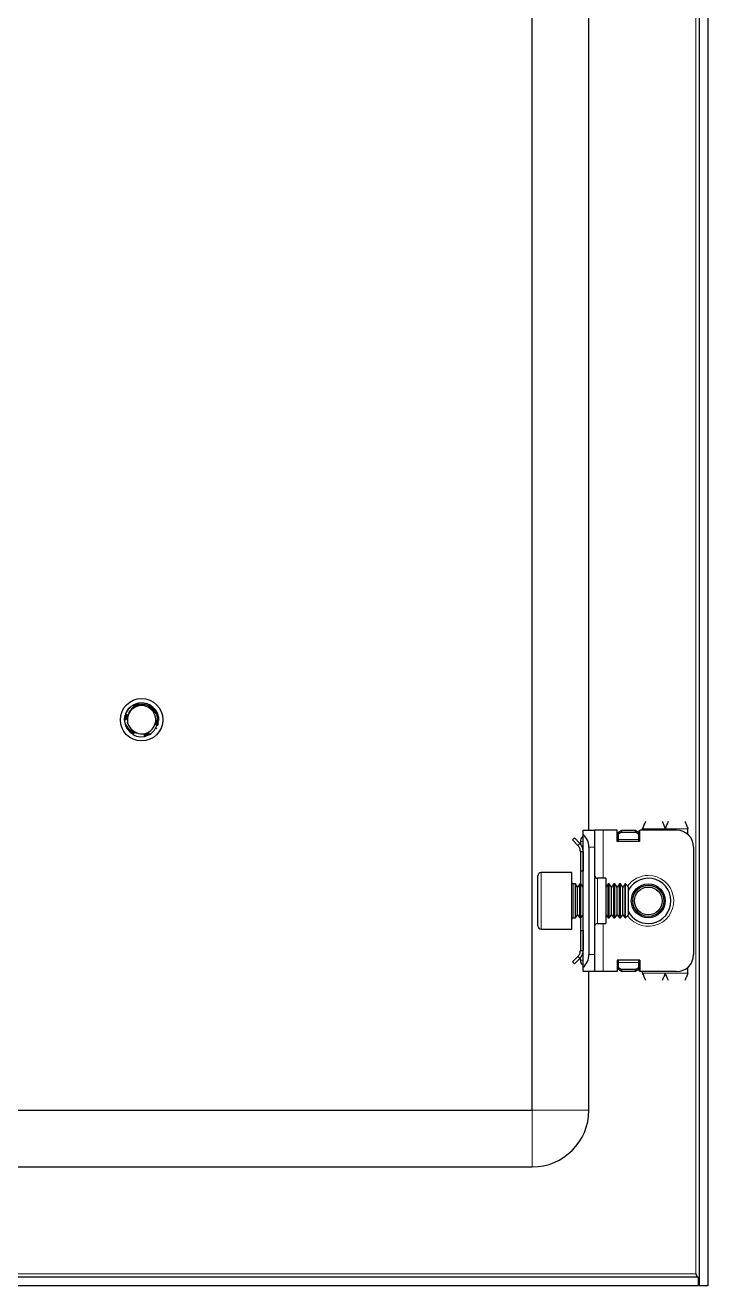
# Model space of a CAD drawing. Header units: millimetres. Extents: x -222 to 828, y -583 to 956.
# Drawn here: x 706.8 to 827.4, y -260.6 to -37.9 of the extents above; entities that cross this region are included whole.
import ezdxf

# ---------------------------------------------------------------- set-up
doc = ezdxf.new("R2010")
doc.units = ezdxf.units.MM

msp = doc.modelspace()

# ---------------------------------------------------------------- linework, layer by layer
at = {"color": 7, "linetype": 'Continuous', "lineweight": 25}
for p, q in [((825.86, 700.39), (825.86, -260.61)), ((827.36, 700.39), (827.36, -260.61)), ((796.36, -229.61), (796.36, 669.39)), ((806.36, -180.11), (806.36, 619.89)), ((725.83, -158.04), (726.09, -157.91)), ((726.39, -157.78), (726.67, -157.71)), ((726.76, -157.67), (726.72, -157.68)), ((727.9, -157.66), (727.86, -157.65)), ((728.08, -157.7), (728.04, -157.69)), ((728.26, -157.75), (728.22, -157.74)), ((728.44, -157.81), (728.4, -157.8)), ((728.8, -157.98), (728.75, -157.95)), ((728.8, -157.98), (728.79, -158.08)), ((728.8, -157.98), (728.93, -158.09)), ((728.97, -158.08), (728.93, -158.05)), ((724.37, -160.42), (724.43, -160.1)), ((724.39, -160.21), (724.38, -160.26)), ((724.42, -160.01), (724.42, -160.05)), ((724.47, -159.81), (724.46, -159.86)), ((724.53, -159.63), (724.51, -159.67)), ((724.58, -159.49), (724.68, -159.31)), ((724.59, -159.5), (724.7, -159.31)), ((725.1, -158.65), (725.26, -158.52)), ((729.14, -158.2), (729.1, -158.17)), ((729.3, -158.33), (729.27, -158.29)), ((729.45, -158.46), (729.42, -158.43)), ((729.59, -158.6), (729.56, -158.57)), ((730.18, -159.57), (730.17, -159.56)), ((730.24, -159.75), (730.22, -159.71)), ((730.28, -159.93), (730.27, -159.88)), ((730.32, -160.11), (730.31, -160.07)), ((730.35, -160.3), (730.34, -160.26)), ((724.36, -160.61), (724.36, -160.61)), ((724.37, -160.42), (724.37, -160.47)), ((725.07, -161.48), (724.9, -161.07)), ((725.2, -162.69), (725.08, -162.56)), ((725.09, -162.57), (725.1, -162.59)), ((730, -162.03), (729.86, -162.22)), ((730.28, -161.32), (730.2, -161.55)), ((730.23, -161.5), (730.24, -161.46)), ((730.28, -161.32), (730.29, -161.27)), ((730.32, -161.12), (730.33, -161.07)), ((730.36, -160.5), (730.34, -160.74)), ((730.35, -160.91), (730.35, -160.86)), ((730.36, -160.5), (730.36, -160.45)), ((730.36, -160.71), (730.36, -160.66)), ((725.2, -162.69), (725.23, -162.73)), ((725.34, -162.83), (725.38, -162.86)), ((725.5, -162.96), (725.54, -162.99)), ((725.67, -163.09), (725.71, -163.12)), ((727.16, -163.61), (727.91, -163.54)), ((728.05, -163.53), (728.1, -163.52)), ((728.24, -163.48), (728.29, -163.47)), ((728.44, -163.41), (728.48, -163.4)), ((728.81, -163.24), (728.59, -163.32)), ((728.63, -163.33), (728.67, -163.31)), ((728.99, -163.14), (728.78, -163.25)), ((728.81, -163.17), (728.85, -163.22)), ((728.81, -163.24), (728.85, -163.22)), ((805.36, -180.11), (807.36, -180.11)), ((805.36, -180.88), (805.36, -180.11)), ((807.36, -180.11), (807.36, -183.11)), ((808.86, -180.11), (807.36, -180.11)), ((811.36, -180.11), (808.86, -180.11)), ((811.36, -182.11), (811.36, -180.11)), ((811.61, -180.49), (812.11, -180.14)), ((812.11, -180.14), (812.11, -180.49)), ((812.11, -180.14), (814.61, -180.14)), ((814.61, -180.49), (814.61, -180.14)), ((814.61, -180.14), (815.11, -180.49)), ((815.16, -180.23), (815.16, -182.11)), ((815.36, -180.23), (815.16, -180.23)), ((815.36, -182.11), (815.36, -180.11)), ((821.86, -180.11), (815.36, -180.11)), ((815.86, -180.11), (815.86, -179.86)), ((823.86, -180.88), (823.86, -179.86)), ((803.8, -181.47), (803.45, -181.83)), ((804.42, -182.8), (803.45, -181.83)), ((804.78, -182.45), (803.8, -181.47)), ((804.42, -182.8), (804.78, -182.45)), ((804.86, -182.11), (804.86, -182.51)), ((805.16, -181.41), (805.36, -181.2)), ((805.36, -204.35), (805.36, -180.88)), ((815.36, -182.11), (811.36, -182.11)), ((812.11, -180.49), (811.61, -180.84)), ((811.61, -180.84), (811.61, -180.49)), ((811.61, -181.76), (811.61, -180.84)), ((811.61, -182.11), (811.61, -181.76)), ((812.11, -180.49), (814.61, -180.49)), ((815.11, -180.84), (814.61, -180.49)), ((815.11, -180.49), (815.11, -180.84)), ((815.11, -180.84), (815.11, -181.76)), ((815.11, -181.76), (815.11, -182.11)), ((804.86, -183.86), (805.36, -183.86)), ((804.86, -183.86), (804.86, -187.36)), ((805.36, -183.86), (805.36, -187.36)), ((806.36, -183.11), (806.36, -202.11)), ((807.36, -183.11), (807.36, -202.11)), ((824.86, -183.11), (824.86, -202.11)), ((797.36, -190.24), (797.36, -188.21)), ((803.36, -187.61), (797.96, -187.61)), ((803.36, -189.92), (803.36, -187.61)), ((805.36, -187.36), (804.86, -187.36)), ((804.86, -187.36), (804.86, -189.61)), ((809.36, -188.61), (807.86, -188.61)), ((809.36, -188.61), (809.36, -196.61)), ((797.36, -197.01), (797.36, -190.24)), ((803.36, -197.61), (803.36, -189.92)), ((803.97, -189.61), (803.61, -189.61)), ((804.36, -190.17), (803.97, -189.61)), ((803.97, -195.14), (803.97, -189.61)), ((804.75, -189.61), (804.36, -190.17)), ((804.36, -194.67), (804.36, -190.17)), ((804.97, -189.61), (804.75, -189.61)), ((804.75, -195.14), (804.75, -189.61)), ((805.36, -190.17), (804.97, -189.61)), ((804.97, -195.14), (804.97, -189.61)), ((809.75, -189.61), (809.36, -190.17)), ((809.97, -189.61), (809.75, -189.61)), ((809.75, -195.14), (809.75, -189.61)), ((810.36, -190.17), (809.97, -189.61)), ((809.97, -195.14), (809.97, -189.61)), ((810.75, -189.61), (810.36, -190.17)), ((810.36, -194.67), (810.36, -190.17)), ((810.97, -189.61), (810.75, -189.61)), ((810.75, -195.14), (810.75, -189.61)), ((811.36, -190.17), (810.97, -189.61)), ((810.97, -195.14), (810.97, -189.61)), ((811.75, -189.61), (811.36, -190.17)), ((811.36, -194.67), (811.36, -190.17)), ((811.97, -189.61), (811.75, -189.61)), ((811.75, -195.14), (811.75, -189.61)), ((812.36, -190.17), (811.97, -189.61)), ((811.97, -195.14), (811.97, -189.61)), ((812.75, -189.61), (812.36, -190.17)), ((812.36, -194.67), (812.36, -190.17)), ((812.81, -189.61), (812.75, -189.61)), ((812.75, -195.14), (812.75, -189.61)), ((813.36, -190.17), (812.81, -189.61)), ((812.81, -191), (812.81, -189.61)), ((812.81, -195.61), (812.81, -191)), ((813.36, -191.29), (813.36, -190.17)), ((813.36, -195.06), (813.36, -191.29)), ((803.61, -195.61), (803.97, -195.61)), ((803.97, -195.61), (804.36, -195.06)), ((803.97, -195.61), (803.97, -195.14)), ((804.36, -195.06), (804.36, -194.67)), ((804.36, -195.06), (804.75, -195.61)), ((804.75, -195.61), (804.75, -195.14)), ((804.75, -195.61), (804.97, -195.61)), ((804.86, -195.61), (804.86, -197.86)), ((804.97, -195.61), (805.36, -195.06)), ((804.97, -195.61), (804.97, -195.14)), ((809.36, -195.06), (809.75, -195.61)), ((809.75, -195.61), (809.75, -195.14)), ((809.75, -195.61), (809.97, -195.61)), ((809.97, -195.61), (810.36, -195.06)), ((809.97, -195.61), (809.97, -195.14)), ((810.36, -195.06), (810.36, -194.67)), ((810.36, -195.06), (810.75, -195.61)), ((810.75, -195.61), (810.75, -195.14)), ((810.75, -195.61), (810.97, -195.61)), ((810.97, -195.61), (811.36, -195.06)), ((810.97, -195.61), (810.97, -195.14)), ((811.36, -195.06), (811.36, -194.67)), ((811.36, -195.06), (811.75, -195.61)), ((811.75, -195.61), (811.75, -195.14)), ((811.75, -195.61), (811.97, -195.61)), ((811.97, -195.61), (812.36, -195.06)), ((811.97, -195.61), (811.97, -195.14)), ((812.36, -195.06), (812.36, -194.67)), ((812.36, -195.06), (812.75, -195.61)), ((812.75, -195.61), (812.75, -195.14)), ((812.75, -195.61), (812.81, -195.61)), ((812.81, -195.61), (813.36, -195.06)), ((797.96, -197.61), (803.36, -197.61)), ((804.86, -197.86), (804.86, -201.36)), ((804.86, -197.86), (805.36, -197.86)), ((805.36, -197.86), (805.36, -201.36)), ((807.86, -196.61), (809.36, -196.61)), ((804.42, -202.42), (803.45, -203.4)), ((804.42, -202.42), (804.78, -202.78)), ((804.86, -201.36), (805.36, -201.36)), ((804.86, -203.11), (804.86, -202.65)), ((807.36, -202.11), (807.36, -205.11)), ((803.8, -203.75), (803.45, -203.4)), ((804.78, -202.78), (803.8, -203.75)), ((805.36, -204.03), (805.16, -203.82)), ((805.36, -205.11), (805.36, -204.35)), ((815.36, -203.11), (811.36, -203.11)), ((811.36, -203.11), (811.36, -205.11)), ((811.61, -203.47), (811.61, -203.11)), ((811.61, -204.38), (811.61, -203.47)), ((811.61, -204.73), (811.61, -204.38)), ((811.61, -204.38), (812.11, -204.73)), ((812.11, -205.09), (811.61, -204.73)), ((812.11, -204.73), (812.11, -205.09)), ((814.61, -204.73), (812.11, -204.73)), ((814.61, -204.73), (815.11, -204.38)), ((814.61, -205.09), (814.61, -204.73)), ((815.11, -204.73), (814.61, -205.09)), ((815.11, -203.11), (815.11, -203.47)), ((815.11, -203.47), (815.11, -204.38)), ((815.11, -204.38), (815.11, -204.73)), ((815.16, -203.11), (815.16, -204.99)), ((815.36, -203.11), (815.36, -205.11)), ((823.86, -205.36), (823.86, -204.35)), ((807.36, -205.11), (805.36, -205.11)), ((806.36, -229.61), (806.36, -205.11)), ((808.86, -205.11), (807.36, -205.11)), ((811.36, -205.11), (808.86, -205.11)), ((814.61, -205.09), (812.11, -205.09)), ((815.16, -204.99), (815.36, -204.99)), ((821.86, -205.11), (815.36, -205.11)), ((815.86, -205.36), (815.86, -205.11)), ((612.36, -229.61), (796.36, -229.61)), ((612.36, -239.61), (796.36, -239.61)), ((825.66, -259.11), (583.06, -259.11)), ((825.26, -258.51), (825.51, -259.11)), ((825.66, -259.11), (825.66, -260.61)), ((825.66, -260.61), (583.06, -260.61)), ((827.36, -260.61), (825.86, -260.61))]:
    msp.add_line(p, q, dxfattribs=at)
at = {"color": 8, "linetype": 'Continuous', "lineweight": 18}
for p, q in [((825.26, 698.29), (825.26, -258.51)), ((808.86, -180.11), (808.86, -188.61)), ((815.86, -179.86), (819.86, -179.86)), ((823.86, -179.86), (819.86, -179.86)), ((805.36, -182.11), (804.86, -182.11)), ((805.36, -181.61), (805.16, -181.41)), ((815.11, -181.76), (811.61, -181.76)), ((807.36, -183.11), (806.36, -183.11)), ((797.96, -187.61), (797.96, -189.92)), ((807.86, -188.61), (807.86, -196.61)), ((797.96, -189.92), (797.96, -197.61)), ((803.61, -189.61), (803.61, -195.61)), ((808.86, -196.61), (808.86, -205.11)), ((806.36, -202.11), (807.36, -202.11)), ((805.36, -203.11), (804.86, -203.11)), ((805.36, -203.61), (805.16, -203.82)), ((811.61, -203.47), (815.11, -203.47)), ((819.86, -205.36), (815.86, -205.36)), ((823.86, -205.36), (819.86, -205.36)), ((796.36, -229.61), (796.36, -239.61)), ((796.36, -229.61), (806.36, -229.61)), ((825.26, -258.51), (583.46, -258.51))]:
    msp.add_line(p, q, dxfattribs=at)
at = {"color": 7, "linetype": 'Continuous', "lineweight": 25}
for centre, radius in [((727.36, -160.61), 3.75), ((816.86, -192.61), 3), ((816.86, -192.61), 2.76), ((816.86, -192.61), 2.45)]:
    msp.add_circle(centre, radius, dxfattribs=at)
for centre, radius, start, end in [((727.36, -160.61), 2.5, 48.5944, 108.5944), ((727.36, -160.61), 2.5, 168.5944, 190.5165), ((727.36, -160.61), 2.5, 108.5944, 168.5944), ((727.36, -160.61), 2.5, 348.5944, 48.5944), ((727.36, -160.61), 3, 180, 220.7437), ((727.36, -160.61), 2.5, 288.5944, 348.5944), ((727.36, -160.61), 3, 239.9286, 266.2193), ((727.36, -160.61), 2.5, 255.8881, 288.5944), ((821.86, -183.11), 3, 360, 90), ((805.86, -182.11), 1, 135, 180), ((803.36, -183.11), 3, 360, 48.1897), ((797.96, -188.21), 0.6, 90, 180), ((807.86, -188.11), 0.5, 180, 270), ((816.86, -192.61), 4, 270, 151.045), ((803.61, -189.36), 0.25, 180, 270), ((803.61, -195.86), 0.25, 90, 180), ((816.86, -192.61), 4, 208.955, 270), ((797.96, -197.01), 0.6, 180, 270), ((807.86, -197.11), 0.5, 90, 180), ((803.36, -202.11), 3, 311.8103, 360), ((821.86, -202.11), 3, 270, 360), ((805.86, -203.11), 1, 180, 225), ((796.36, -229.61), 10, 270, 0)]:
    msp.add_arc(centre, radius, start, end, dxfattribs=at)
at = {"color": 8, "linetype": 'Continuous', "lineweight": 18}
for start, end in [(215.4622, 90), (90, 144.5378)]:
    msp.add_arc((816.86, -192.61), 4.5, start, end, dxfattribs=at)
at = {"color": 7, "linetype": 'Continuous', "lineweight": 25}
for points, knots in [([(724.53, -159.63), (724.73, -159.21), (725.05, -158.56), (725.64, -158.16), (725.84, -158.03)], [0, 0, 0, 0, 0.657042, 1, 1, 1, 1]), ([(725.66, -158.14), (725.67, -158.14), (725.72, -158.1), (725.77, -158.08), (725.82, -158.06)], [0, 0, 0, 0, 0.230751, 1, 1, 1, 1]), ([(725.83, -158.04), (725.82, -158.04), (725.8, -158.05), (725.79, -158.06), (725.78, -158.06)], [0, 0, 0, 0, 0.480194, 1, 1, 1, 1]), ([(725.83, -158.04), (725.86, -158.05), (725.92, -158.09), (725.99, -158.16), (726.02, -158.21), (726.04, -158.23)], [0, 0, 0, 0, 0.362858, 0.693435, 1, 1, 1, 1]), ([(726.18, -158.3), (726.17, -158.29), (726.13, -158.28), (726.07, -158.25), (725.99, -158.21), (725.9, -158.13), (725.86, -158.07), (725.84, -158.03)], [0, 0, 0, 0, 0.084477, 0.253367, 0.470159, 0.686909, 1, 1, 1, 1]), ([(726, -157.94), (726, -157.94), (725.98, -157.95), (725.97, -157.96), (725.96, -157.96)], [0, 0, 0, 0, 0.4778665, 1, 1, 1, 1]), ([(726.12, -158.24), (726.12, -158.22), (726.11, -158.17), (726.07, -158.1), (726.02, -158.02), (725.98, -157.98), (725.96, -157.96)], [0, 0, 0, 0, 0.154183, 0.462567, 0.728091, 1, 1, 1, 1]), ([(726, -157.94), (726.03, -157.96), (726.09, -158), (726.16, -158.07), (726.2, -158.15), (726.23, -158.21), (726.24, -158.25), (726.24, -158.26)], [0, 0, 0, 0, 0.260762, 0.494805, 0.723794, 0.94279, 1, 1, 1, 1]), ([(726.19, -157.85), (726.19, -157.85), (726.17, -157.86), (726.16, -157.87), (726.15, -157.87)], [0, 0, 0, 0, 0.476486, 1, 1, 1, 1]), ([(726.28, -158.26), (726.28, -158.25), (726.29, -158.2), (726.27, -158.11), (726.25, -158.02), (726.2, -157.94), (726.17, -157.89), (726.15, -157.87)], [0, 0, 0, 0, 0.114393, 0.350182, 0.585971, 0.790611, 1, 1, 1, 1]), ([(726.19, -157.85), (726.21, -157.84), (726.27, -157.81), (726.34, -157.8), (726.39, -157.79)], [0, 0, 0, 0, 0.301025, 1, 1, 1, 1]), ([(726.19, -157.85), (726.22, -157.87), (726.27, -157.92), (726.33, -158), (726.37, -158.08), (726.39, -158.16), (726.4, -158.23), (726.39, -158.26), (726.39, -158.27)], [0, 0, 0, 0, 0.218347, 0.41099, 0.598711, 0.777744, 0.945667, 1, 1, 1, 1]), ([(726.39, -157.78), (726.38, -157.78), (726.36, -157.78), (726.35, -157.79), (726.34, -157.79)], [0, 0, 0, 0, 0.476579, 1, 1, 1, 1]), ([(726.41, -158.27), (726.42, -158.27), (726.43, -158.23), (726.44, -158.16), (726.44, -158.06), (726.42, -157.96), (726.39, -157.87), (726.36, -157.82), (726.34, -157.79)], [0, 0, 0, 0, 0.019058, 0.219488, 0.419831, 0.620151, 0.807785, 1, 1, 1, 1]), ([(726.39, -157.78), (726.41, -157.8), (726.46, -157.85), (726.5, -157.94), (726.53, -158.02), (726.54, -158.1), (726.53, -158.17), (726.52, -158.22), (726.51, -158.23)], [0, 0, 0, 0, 0.213002, 0.396975, 0.575181, 0.744364, 0.902779, 1, 1, 1, 1]), ([(726.58, -157.72), (726.57, -157.72), (726.56, -157.72), (726.54, -157.73), (726.53, -157.73)], [0, 0, 0, 0, 0.478977, 1, 1, 1, 1]), ([(726.54, -158.23), (726.55, -158.2), (726.57, -158.15), (726.59, -158.06), (726.59, -157.98), (726.59, -157.86), (726.55, -157.78), (726.53, -157.73)], [0, 0, 0, 0, 0.147065, 0.321231, 0.495346, 0.669443, 1, 1, 1, 1]), ([(726.83, -158.01), (726.82, -158.02), (726.8, -158.07), (726.74, -158.15), (726.65, -158.21), (726.59, -158.23), (726.57, -158.24)], [0, 0, 0, 0, 0.153621, 0.528305, 0.811762, 1, 1, 1, 1]), ([(726.58, -157.72), (726.6, -157.75), (726.63, -157.8), (726.66, -157.89), (726.68, -157.97), (726.67, -158.05), (726.66, -158.13), (726.63, -158.19), (726.61, -158.22), (726.6, -158.23)], [0, 0, 0, 0, 0.195461, 0.359649, 0.517607, 0.666788, 0.806268, 0.936243, 1, 1, 1, 1]), ([(726.65, -158.18), (726.65, -158.18), (726.69, -158.13), (726.72, -158.05), (726.74, -157.93), (726.75, -157.84), (726.74, -157.76), (726.73, -157.71), (726.72, -157.68)], [0, 0, 0, 0, 0.001313, 0.309582, 0.493731, 0.677835, 0.837663, 1, 1, 1, 1]), ([(726.76, -157.67), (726.78, -157.7), (726.8, -157.75), (726.82, -157.84), (726.82, -157.92), (726.8, -158), (726.77, -158.09), (726.72, -158.14), (726.69, -158.18)], [0, 0, 0, 0, 0.162579, 0.32416, 0.478216, 0.623372, 0.759205, 1, 1, 1, 1]), ([(726.69, -158.18), (726.71, -158.16), (726.76, -158.12), (726.8, -158.06), (726.83, -158.02), (726.83, -158.01)], [0, 0, 0, 0, 0.41332, 0.833507, 1, 1, 1, 1]), ([(726.72, -157.69), (726.74, -157.68), (726.86, -157.64), (726.99, -157.63), (727.1, -157.62)], [0, 0, 0, 0, 0.1698709, 1, 1, 1, 1]), ([(726.76, -157.67), (726.79, -157.67), (727.12, -157.6), (727.75, -157.59), (728.41, -157.78), (728.75, -157.95), (728.81, -157.99)], [0, 0, 0, 0, 0.044285, 0.46488, 0.894202, 1, 1, 1, 1]), ([(728.81, -158.29), (728.75, -158.26), (728.42, -158.08), (727.75, -157.9), (727.13, -157.94), (726.83, -158.01), (726.83, -158.01)], [0, 0, 0, 0, 0.102158, 0.551599, 0.99962, 1, 1, 1, 1]), ([(727.2, -157.64), (727.26, -157.63), (727.43, -157.6), (727.6, -157.62), (727.7, -157.63)], [0, 0, 0, 0, 0.399625, 1, 1, 1, 1]), ([(727.86, -157.67), (727.91, -157.67), (728.06, -157.68), (728.2, -157.73), (728.3, -157.76)], [0, 0, 0, 0, 0.353316, 1, 1, 1, 1]), ([(728.73, -158.27), (728.73, -158.26), (728.73, -158.23), (728.74, -158.17), (728.76, -158.07), (728.8, -158.02), (728.81, -157.99)], [0, 0, 0, 0, 0.0582551, 0.3055086, 0.6471604, 1, 1, 1, 1]), ([(728.81, -158.29), (728.83, -158.27), (728.87, -158.22), (728.91, -158.14), (728.92, -158.08), (728.93, -158.05)], [0, 0, 0, 0, 0.351509, 0.671861, 1, 1, 1, 1]), ([(728.97, -158.08), (728.97, -158.12), (728.96, -158.19), (728.93, -158.28), (728.89, -158.36), (728.85, -158.41), (728.83, -158.43), (728.83, -158.43)], [0, 0, 0, 0, 0.275174, 0.522846, 0.765225, 0.99702, 1, 1, 1, 1]), ([(724.85, -160.33), (724.85, -160.34), (724.83, -160.37), (724.79, -160.42), (724.74, -160.47), (724.67, -160.52), (724.59, -160.57), (724.51, -160.59), (724.43, -160.61), (724.39, -160.61), (724.36, -160.61)], [0, 0, 0, 0, 0.060221, 0.18113, 0.301988, 0.42281, 0.589437, 0.75603, 0.87711, 1, 1, 1, 1]), ([(724.37, -160.42), (724.4, -160.4), (724.47, -160.37), (724.56, -160.35), (724.65, -160.35), (724.74, -160.37), (724.78, -160.39), (724.8, -160.4)], [0, 0, 0, 0, 0.235039, 0.445532, 0.651268, 0.847853, 1, 1, 1, 1]), ([(724.83, -160.37), (724.8, -160.35), (724.75, -160.31), (724.66, -160.27), (724.56, -160.25), (724.47, -160.25), (724.41, -160.25), (724.38, -160.26)], [0, 0, 0, 0, 0.189173, 0.404697, 0.62022, 0.807935, 1, 1, 1, 1]), ([(724.39, -160.21), (724.42, -160.2), (724.49, -160.18), (724.59, -160.17), (724.68, -160.18), (724.76, -160.2), (724.82, -160.23), (724.85, -160.26), (724.86, -160.27)], [0, 0, 0, 0, 0.214065, 0.402363, 0.585629, 0.760234, 0.923894, 1, 1, 1, 1]), ([(724.42, -160.01), (724.43, -159.95), (724.45, -159.87), (724.48, -159.8), (724.49, -159.78)], [0, 0, 0, 0, 0.657988, 1, 1, 1, 1]), ([(724.42, -160.01), (724.46, -160), (724.53, -159.99), (724.62, -159.99), (724.71, -160.01), (724.78, -160.05), (724.84, -160.09), (724.87, -160.13), (724.89, -160.14)], [0, 0, 0, 0, 0.208898, 0.388587, 0.562428, 0.727295, 0.881578, 1, 1, 1, 1]), ([(724.88, -160.26), (724.88, -160.25), (724.85, -160.21), (724.78, -160.16), (724.7, -160.11), (724.61, -160.07), (724.51, -160.05), (724.45, -160.05), (724.42, -160.05)], [0, 0, 0, 0, 0.069872, 0.258455, 0.446951, 0.635422, 0.81547, 1, 1, 1, 1]), ([(724.89, -160.12), (724.88, -160.1), (724.84, -160.05), (724.78, -159.99), (724.71, -159.94), (724.63, -159.9), (724.55, -159.87), (724.49, -159.86), (724.46, -159.86)], [0, 0, 0, 0, 0.137266, 0.30795, 0.478578, 0.649185, 0.822833, 1, 1, 1, 1]), ([(724.47, -159.81), (724.5, -159.81), (724.56, -159.81), (724.65, -159.83), (724.73, -159.86), (724.8, -159.9), (724.85, -159.95), (724.89, -160), (724.91, -160.04), (724.92, -160.06)], [0, 0, 0, 0, 0.165667, 0.330522, 0.488809, 0.638525, 0.778629, 0.909213, 1, 1, 1, 1]), ([(724.89, -159.97), (724.88, -159.96), (724.86, -159.92), (724.81, -159.85), (724.74, -159.78), (724.66, -159.73), (724.59, -159.7), (724.54, -159.68), (724.51, -159.67)], [0, 0, 0, 0, 0.076151, 0.276704, 0.47712, 0.677473, 0.837574, 1, 1, 1, 1]), ([(724.53, -159.63), (724.56, -159.64), (724.61, -159.64), (724.69, -159.67), (724.76, -159.72), (724.82, -159.77), (724.87, -159.83), (724.9, -159.89), (724.92, -159.94), (724.92, -159.98), (724.92, -159.99)], [0, 0, 0, 0, 0.154027, 0.307095, 0.452862, 0.590123, 0.718565, 0.838856, 0.95247, 1, 1, 1, 1]), ([(724.6, -159.5), (724.62, -159.44), (724.65, -159.32), (724.71, -159.2), (724.75, -159.14)], [0, 0, 0, 0, 0.462482, 1, 1, 1, 1]), ([(724.73, -159.23), (724.76, -159.16), (724.9, -158.81), (725.21, -158.49), (725.49, -158.27), (725.53, -158.24)], [0, 0, 0, 0, 0.17549, 0.867074, 1, 1, 1, 1]), ([(724.81, -159.09), (724.83, -159.04), (724.93, -158.74), (725.18, -158.53), (725.38, -158.36)], [0, 0, 0, 0, 0.171865, 1, 1, 1, 1]), ([(724.85, -160.28), (724.85, -160.39), (724.83, -160.65), (724.88, -160.91), (724.9, -161.07)], [0, 0, 0, 0, 0.4085207, 1, 1, 1, 1]), ([(724.91, -160.12), (724.91, -160.13), (724.9, -160.17), (724.88, -160.23), (724.86, -160.27), (724.85, -160.28)], [0, 0, 0, 0, 0.157682, 0.8030401, 1, 1, 1, 1]), ([(726.2, -158.25), (726.14, -158.29), (725.82, -158.47), (725.32, -158.94), (725.02, -159.53), (724.93, -159.87), (724.91, -159.92)], [0, 0, 0, 0, 0.104785, 0.513079, 0.918136, 1, 1, 1, 1]), ([(724.91, -159.92), (724.92, -159.96), (724.93, -160.02), (724.92, -160.09), (724.91, -160.12)], [0, 0, 0, 0, 0.544473, 1, 1, 1, 1]), ([(725.1, -158.65), (725.09, -158.65), (725.08, -158.67), (725.06, -158.69), (725.05, -158.7)], [0, 0, 0, 0, 0.296796, 1, 1, 1, 1]), ([(725.22, -158.51), (725.22, -158.52), (725.21, -158.53), (725.2, -158.54), (725.19, -158.54)], [0, 0, 0, 0, 0.484232, 1, 1, 1, 1]), ([(725.36, -158.38), (725.35, -158.39), (725.34, -158.4), (725.33, -158.41), (725.32, -158.41)], [0, 0, 0, 0, 0.485158, 1, 1, 1, 1]), ([(725.5, -158.26), (725.49, -158.27), (725.48, -158.27), (725.47, -158.28), (725.46, -158.29)], [0, 0, 0, 0, 0.484546, 1, 1, 1, 1]), ([(725.66, -158.14), (725.65, -158.15), (725.64, -158.16), (725.62, -158.17), (725.62, -158.17)], [0, 0, 0, 0, 0.4826873, 1, 1, 1, 1]), ([(726.57, -158.24), (726.55, -158.25), (726.5, -158.26), (726.43, -158.27), (726.33, -158.27), (726.26, -158.26), (726.22, -158.25), (726.2, -158.25)], [0, 0, 0, 0, 0.099011, 0.388276, 0.61301, 0.895384, 1, 1, 1, 1]), ([(729.02, -158.74), (729.01, -158.73), (728.97, -158.69), (728.92, -158.63), (728.87, -158.55), (728.84, -158.46), (728.81, -158.38), (728.81, -158.32), (728.81, -158.29)], [0, 0, 0, 0, 0.066273, 0.267344, 0.423096, 0.618734, 0.814089, 1, 1, 1, 1]), ([(728.85, -158.48), (728.86, -158.47), (728.9, -158.45), (728.96, -158.4), (729.02, -158.33), (729.07, -158.25), (729.09, -158.2), (729.1, -158.17)], [0, 0, 0, 0, 0.084965, 0.329338, 0.573716, 0.784411, 1, 1, 1, 1]), ([(729.14, -158.2), (729.14, -158.23), (729.13, -158.3), (729.09, -158.39), (729.04, -158.47), (728.97, -158.53), (728.93, -158.56), (728.9, -158.58), (728.89, -158.58)], [0, 0, 0, 0, 0.222831, 0.420099, 0.612409, 0.79585, 0.967895, 1, 1, 1, 1]), ([(728.91, -158.6), (728.91, -158.6), (728.94, -158.6), (729.01, -158.57), (729.09, -158.52), (729.17, -158.45), (729.23, -158.38), (729.25, -158.32), (729.27, -158.29)], [0, 0, 0, 0, 0.002693, 0.20821, 0.413641, 0.619057, 0.807274, 1, 1, 1, 1]), ([(729.3, -158.33), (729.29, -158.36), (729.28, -158.42), (729.23, -158.51), (729.17, -158.57), (729.1, -158.62), (729.05, -158.66), (729.01, -158.66), (729, -158.67)], [0, 0, 0, 0, 0.219212, 0.409339, 0.593597, 0.768568, 0.932394, 1, 1, 1, 1]), ([(729.01, -158.69), (729.04, -158.69), (729.11, -158.67), (729.2, -158.64), (729.28, -158.58), (729.36, -158.52), (729.4, -158.46), (729.42, -158.43)], [0, 0, 0, 0, 0.190996, 0.383798, 0.576553, 0.78528, 1, 1, 1, 1]), ([(729.46, -158.82), (729.46, -158.82), (729.43, -158.83), (729.38, -158.85), (729.29, -158.86), (729.19, -158.84), (729.09, -158.79), (729.04, -158.75), (729.02, -158.74)], [0, 0, 0, 0, 0.045866, 0.230744, 0.387461, 0.658246, 0.861978, 1, 1, 1, 1]), ([(729.45, -158.46), (729.44, -158.49), (729.41, -158.55), (729.35, -158.63), (729.29, -158.68), (729.22, -158.72), (729.15, -158.75), (729.1, -158.75), (729.08, -158.75)], [0, 0, 0, 0, 0.211659, 0.390361, 0.562352, 0.724819, 0.876696, 1, 1, 1, 1]), ([(729.1, -158.77), (729.11, -158.77), (729.17, -158.77), (729.27, -158.75), (729.38, -158.71), (729.47, -158.65), (729.53, -158.6), (729.56, -158.57)], [0, 0, 0, 0, 0.046579, 0.362688, 0.551736, 0.740753, 1, 1, 1, 1]), ([(729.1, -158.8), (729.13, -158.81), (729.19, -158.83), (729.29, -158.84), (729.38, -158.84), (729.43, -158.82), (729.46, -158.82)], [0, 0, 0, 0, 0.251795, 0.502165, 0.752314, 1, 1, 1, 1]), ([(729.59, -158.6), (729.57, -158.63), (729.54, -158.67), (729.48, -158.73), (729.41, -158.78), (729.33, -158.81), (729.26, -158.82), (729.2, -158.82), (729.16, -158.81), (729.14, -158.81)], [0, 0, 0, 0, 0.169226, 0.337427, 0.497935, 0.649179, 0.790582, 0.922688, 1, 1, 1, 1]), ([(730.2, -160.65), (730.2, -160.58), (730.18, -160.19), (730, -159.52), (729.63, -159.04), (729.46, -158.82)], [0, 0, 0, 0, 0.108003, 0.585763, 1, 1, 1, 1]), ([(729.59, -158.6), (729.71, -158.75), (729.99, -159.1), (730.28, -159.76), (730.33, -160.27), (730.36, -160.52)], [0, 0, 0, 0, 0.274163, 0.639603, 1, 1, 1, 1]), ([(729.67, -158.73), (729.71, -158.77), (729.85, -158.9), (729.94, -159.08), (730.01, -159.2)], [0, 0, 0, 0, 0.288707, 1, 1, 1, 1]), ([(730.05, -159.31), (730.07, -159.34), (730.16, -159.48), (730.21, -159.64), (730.24, -159.77)], [0, 0, 0, 0, 0.192577, 1, 1, 1, 1]), ([(730.25, -159.87), (730.27, -159.91), (730.33, -160.06), (730.34, -160.22), (730.35, -160.34)], [0, 0, 0, 0, 0.28291, 1, 1, 1, 1]), ([(724.36, -160.62), (724.36, -160.57), (724.36, -160.49), (724.38, -160.42), (724.38, -160.39)], [0, 0, 0, 0, 0.659859, 1, 1, 1, 1]), ([(724.36, -160.62), (724.39, -160.6), (724.46, -160.57), (724.55, -160.54), (724.61, -160.54), (724.64, -160.54)], [0, 0, 0, 0, 0.371226, 0.708872, 1, 1, 1, 1]), ([(725.29, -162.39), (725.27, -162.37), (725.02, -162.15), (724.68, -161.69), (724.44, -161.08), (724.38, -160.73), (724.36, -160.61)], [0, 0, 0, 0, 0.050685, 0.485619, 0.826643, 1, 1, 1, 1]), ([(724.72, -160.48), (724.69, -160.47), (724.63, -160.45), (724.54, -160.44), (724.45, -160.44), (724.39, -160.46), (724.37, -160.47)], [0, 0, 0, 0, 0.237597, 0.516729, 0.755527, 1, 1, 1, 1]), ([(726.36, -162.85), (726.28, -162.81), (725.96, -162.65), (725.45, -162.23), (725.2, -161.73), (725.07, -161.48)], [0, 0, 0, 0, 0.1306517, 0.5600073, 1, 1, 1, 1]), ([(725.09, -162.57), (725.11, -162.55), (725.14, -162.5), (725.2, -162.44), (725.26, -162.41), (725.29, -162.4), (725.29, -162.39)], [0, 0, 0, 0, 0.315056, 0.630194, 0.945514, 1, 1, 1, 1]), ([(725.65, -162.44), (725.62, -162.43), (725.56, -162.42), (725.48, -162.42), (725.4, -162.43), (725.32, -162.45), (725.21, -162.5), (725.14, -162.55), (725.1, -162.59)], [0, 0, 0, 0, 0.149407, 0.278563, 0.407661, 0.536722, 0.727045, 1, 1, 1, 1]), ([(725.2, -162.69), (725.22, -162.67), (725.25, -162.61), (725.3, -162.55), (725.37, -162.5), (725.44, -162.46), (725.52, -162.44), (725.59, -162.43), (725.64, -162.45), (725.67, -162.45)], [0, 0, 0, 0, 0.159446, 0.318034, 0.469983, 0.61348, 0.747649, 0.872856, 1, 1, 1, 1]), ([(725.72, -162.49), (725.71, -162.49), (725.68, -162.49), (725.61, -162.5), (725.53, -162.52), (725.44, -162.55), (725.37, -162.59), (725.29, -162.65), (725.25, -162.7), (725.23, -162.73)], [0, 0, 0, 0, 0.018281, 0.175639, 0.332896, 0.490097, 0.647274, 0.821632, 1, 1, 1, 1]), ([(725.29, -162.39), (725.31, -162.39), (725.35, -162.38), (725.44, -162.37), (725.54, -162.39), (725.63, -162.42), (725.71, -162.47), (725.79, -162.56), (725.86, -162.68), (725.89, -162.76), (725.9, -162.8)], [0, 0, 0, 0, 0.073646, 0.169563, 0.351373, 0.438893, 0.519676, 0.682906, 0.8512, 1, 1, 1, 1]), ([(725.34, -162.83), (725.36, -162.8), (725.38, -162.74), (725.43, -162.66), (725.5, -162.6), (725.56, -162.55), (725.64, -162.52), (725.69, -162.5), (725.73, -162.51), (725.73, -162.51)], [0, 0, 0, 0, 0.198035, 0.367663, 0.531495, 0.686664, 0.831818, 0.981917, 1, 1, 1, 1]), ([(725.79, -162.57), (725.78, -162.57), (725.74, -162.58), (725.67, -162.6), (725.58, -162.65), (725.5, -162.71), (725.43, -162.78), (725.4, -162.84), (725.38, -162.86)], [0, 0, 0, 0, 0.0505, 0.241124, 0.431653, 0.622154, 0.808692, 1, 1, 1, 1]), ([(728.82, -163.16), (728.9, -163.12), (729.25, -162.88), (729.74, -162.38), (729.96, -161.83), (730.06, -161.58)], [0, 0, 0, 0, 0.128781, 0.613629, 1, 1, 1, 1]), ([(730.06, -161.58), (730.06, -161.58), (730.03, -161.57), (729.98, -161.54), (729.92, -161.49), (729.87, -161.44), (729.83, -161.36), (729.8, -161.26), (729.8, -161.16), (729.81, -161.11), (729.81, -161.11)], [0, 0, 0, 0, 0.022761, 0.192243, 0.346896, 0.477535, 0.588677, 0.783334, 0.968624, 1, 1, 1, 1]), ([(729.8, -161.18), (729.8, -161.21), (729.81, -161.27), (729.85, -161.36), (729.9, -161.43), (729.96, -161.5), (730.02, -161.55), (730.05, -161.57), (730.06, -161.58)], [0, 0, 0, 0, 0.182737, 0.363423, 0.543947, 0.724373, 0.904747, 1, 1, 1, 1]), ([(730.23, -161.5), (730.2, -161.5), (730.14, -161.5), (730.05, -161.48), (729.98, -161.44), (729.92, -161.39), (729.87, -161.34), (729.83, -161.28), (729.81, -161.23), (729.8, -161.21), (729.8, -161.2)], [0, 0, 0, 0, 0.159812, 0.318711, 0.470648, 0.614013, 0.748131, 0.873387, 0.991083, 1, 1, 1, 1]), ([(729.81, -161.11), (729.82, -161.08), (729.84, -161), (729.9, -160.9), (729.96, -160.81), (730.03, -160.75), (730.1, -160.7), (730.16, -160.67), (730.19, -160.65), (730.2, -160.65)], [0, 0, 0, 0, 0.125166, 0.336769, 0.488675, 0.640371, 0.791962, 0.943503, 1, 1, 1, 1]), ([(729.82, -161.15), (729.83, -161.17), (729.85, -161.21), (729.91, -161.28), (729.98, -161.35), (730.07, -161.4), (730.15, -161.44), (730.21, -161.45), (730.24, -161.46)], [0, 0, 0, 0, 0.112687, 0.266978, 0.464332, 0.661607, 0.829157, 1, 1, 1, 1]), ([(730.28, -161.32), (730.24, -161.32), (730.18, -161.33), (730.08, -161.31), (730, -161.29), (729.93, -161.25), (729.87, -161.2), (729.84, -161.16), (729.83, -161.14)], [0, 0, 0, 0, 0.207037, 0.38272, 0.55212, 0.712365, 0.86221, 1, 1, 1, 1]), ([(730.32, -161.12), (730.28, -161.13), (730.22, -161.14), (730.12, -161.14), (730.04, -161.13), (729.96, -161.1), (729.89, -161.06), (729.86, -161.03), (729.84, -161.01)], [0, 0, 0, 0, 0.2058107, 0.3849601, 0.558827, 0.7241205, 0.8789337, 1, 1, 1, 1]), ([(729.86, -161.06), (729.88, -161.08), (729.92, -161.13), (730, -161.19), (730.09, -161.23), (730.19, -161.26), (730.26, -161.27), (730.29, -161.27)], [0, 0, 0, 0, 0.183111, 0.381533, 0.579913, 0.787111, 1, 1, 1, 1]), ([(729.89, -160.93), (729.91, -160.95), (729.96, -160.99), (730.05, -161.03), (730.14, -161.06), (730.24, -161.08), (730.3, -161.07), (730.33, -161.07)], [0, 0, 0, 0, 0.19243, 0.403622, 0.614801, 0.805152, 1, 1, 1, 1]), ([(730.35, -160.91), (730.31, -160.93), (730.25, -160.95), (730.15, -160.96), (730.06, -160.96), (729.98, -160.94), (729.92, -160.92), (729.9, -160.9), (729.9, -160.9)], [0, 0, 0, 0, 0.227908, 0.430276, 0.627707, 0.816134, 0.99284, 1, 1, 1, 1]), ([(729.97, -160.81), (729.97, -160.82), (730.01, -160.84), (730.08, -160.86), (730.17, -160.88), (730.27, -160.88), (730.32, -160.87), (730.35, -160.86)], [0, 0, 0, 0, 0.050156, 0.304513, 0.55888, 0.776903, 1, 1, 1, 1]), ([(730.36, -160.71), (730.33, -160.72), (730.27, -160.75), (730.17, -160.78), (730.09, -160.78), (730.03, -160.77), (730.01, -160.77)], [0, 0, 0, 0, 0.293779, 0.558982, 0.818494, 1, 1, 1, 1]), ([(730.24, -161.44), (730.23, -161.47), (730.22, -161.58), (730.16, -161.68), (730.12, -161.76)], [0, 0, 0, 0, 0.218168, 1, 1, 1, 1]), ([(730.14, -160.68), (730.15, -160.68), (730.2, -160.69), (730.28, -160.68), (730.33, -160.66), (730.36, -160.66)], [0, 0, 0, 0, 0.236131, 0.613435, 1, 1, 1, 1]), ([(725.5, -162.96), (725.51, -162.93), (725.52, -162.86), (725.57, -162.78), (725.62, -162.7), (725.69, -162.65), (725.75, -162.61), (725.79, -162.6), (725.81, -162.59)], [0, 0, 0, 0, 0.209239, 0.392702, 0.571062, 0.740844, 0.899958, 1, 1, 1, 1]), ([(725.86, -162.68), (725.83, -162.69), (725.77, -162.71), (725.7, -162.77), (725.63, -162.84), (725.57, -162.91), (725.55, -162.97), (725.54, -162.99)], [0, 0, 0, 0, 0.172104, 0.391099, 0.610089, 0.802801, 1, 1, 1, 1]), ([(725.67, -163.09), (725.67, -163.05), (725.68, -162.98), (725.71, -162.89), (725.76, -162.81), (725.81, -162.75), (725.85, -162.72), (725.87, -162.71)], [0, 0, 0, 0, 0.240212, 0.454711, 0.664287, 0.864517, 1, 1, 1, 1]), ([(725.9, -162.82), (725.88, -162.84), (725.83, -162.88), (725.78, -162.95), (725.73, -163.03), (725.72, -163.09), (725.71, -163.12)], [0, 0, 0, 0, 0.228254, 0.510351, 0.752319, 1, 1, 1, 1]), ([(725.84, -163.2), (725.84, -163.16), (725.84, -163.09), (725.87, -163), (725.9, -162.94), (725.92, -162.91), (725.92, -162.91)], [0, 0, 0, 0, 0.357139, 0.680979, 0.998183, 1, 1, 1, 1]), ([(725.9, -162.8), (725.9, -162.82), (725.91, -162.86), (725.92, -162.94), (725.92, -163.03), (725.9, -163.12), (725.87, -163.18), (725.86, -163.21)], [0, 0, 0, 0, 0.113604, 0.31095, 0.508229, 0.75166, 1, 1, 1, 1]), ([(726.75, -163.04), (726.47, -162.98), (726.17, -162.93), (725.91, -162.8), (725.9, -162.8)], [0, 0, 0, 0, 0.965671, 1, 1, 1, 1]), ([(726.75, -163.04), (726.66, -163), (726.52, -162.94), (726.4, -162.87), (726.36, -162.85)], [0, 0, 0, 0, 0.6817331, 1, 1, 1, 1]), ([(727.91, -163.54), (727.9, -163.52), (727.88, -163.47), (727.87, -163.4), (727.87, -163.31), (727.88, -163.24), (727.92, -163.16), (727.98, -163.08), (728.08, -163.01), (728.14, -162.99), (728.16, -162.98)], [0, 0, 0, 0, 0.098631, 0.238541, 0.378532, 0.49895, 0.601027, 0.777401, 0.9101, 1, 1, 1, 1]), ([(728.06, -163.03), (728.06, -163.04), (728.03, -163.06), (727.99, -163.12), (727.95, -163.2), (727.92, -163.29), (727.9, -163.38), (727.9, -163.47), (727.91, -163.52), (727.91, -163.54)], [0, 0, 0, 0, 0.036757, 0.196192, 0.355485, 0.51469, 0.719746, 0.882005, 1, 1, 1, 1]), ([(728.05, -163.53), (728.04, -163.51), (728.01, -163.45), (727.99, -163.37), (727.98, -163.29), (727.99, -163.21), (728.01, -163.11), (728.05, -163.05), (728.08, -163.02)], [0, 0, 0, 0, 0.16279, 0.324686, 0.479688, 0.626058, 0.76302, 1, 1, 1, 1]), ([(728.14, -163), (728.13, -163.02), (728.1, -163.07), (728.07, -163.16), (728.06, -163.26), (728.05, -163.38), (728.08, -163.47), (728.1, -163.52)], [0, 0, 0, 0, 0.13286, 0.29106, 0.491007, 0.69089, 1, 1, 1, 1]), ([(728.24, -163.48), (728.22, -163.45), (728.18, -163.4), (728.14, -163.31), (728.12, -163.23), (728.12, -163.15), (728.13, -163.07), (728.15, -163.01), (728.16, -162.99), (728.17, -162.98)], [0, 0, 0, 0, 0.198483, 0.367712, 0.531083, 0.685778, 0.830503, 0.965152, 1, 1, 1, 1]), ([(728.16, -162.98), (728.17, -162.98), (728.22, -162.96), (728.3, -162.95), (728.4, -162.95), (728.49, -162.96), (728.57, -162.99), (728.65, -163.02), (728.73, -163.07), (728.79, -163.12), (728.82, -163.15), (728.82, -163.16)], [0, 0, 0, 0, 0.04296, 0.1733, 0.274263, 0.401081, 0.527716, 0.654259, 0.780759, 0.936852, 1, 1, 1, 1]), ([(728.25, -162.96), (728.25, -162.97), (728.23, -163.01), (728.22, -163.08), (728.21, -163.18), (728.22, -163.28), (728.24, -163.38), (728.27, -163.44), (728.29, -163.47)], [0, 0, 0, 0, 0.043388, 0.23288, 0.422274, 0.611632, 0.803279, 1, 1, 1, 1]), ([(728.44, -163.41), (728.41, -163.39), (728.36, -163.34), (728.31, -163.26), (728.28, -163.18), (728.26, -163.09), (728.26, -163.02), (728.27, -162.98), (728.28, -162.96)], [0, 0, 0, 0, 0.208724, 0.39105, 0.568219, 0.73683, 0.894853, 1, 1, 1, 1]), ([(728.37, -162.95), (728.37, -162.98), (728.36, -163.05), (728.37, -163.14), (728.39, -163.24), (728.43, -163.32), (728.46, -163.37), (728.48, -163.4)], [0, 0, 0, 0, 0.181695, 0.396783, 0.61186, 0.803681, 1, 1, 1, 1]), ([(728.63, -163.33), (728.6, -163.31), (728.54, -163.27), (728.48, -163.19), (728.44, -163.11), (728.41, -163.03), (728.41, -162.98), (728.41, -162.96)], [0, 0, 0, 0, 0.234253, 0.442787, 0.646465, 0.841043, 1, 1, 1, 1]), ([(728.52, -162.97), (728.52, -162.98), (728.52, -163.01), (728.53, -163.08), (728.57, -163.17), (728.61, -163.25), (728.65, -163.29), (728.67, -163.31)], [0, 0, 0, 0, 0.00279, 0.269575, 0.536371, 0.765499, 1, 1, 1, 1]), ([(728.81, -163.24), (728.78, -163.22), (728.72, -163.18), (728.65, -163.11), (728.61, -163.05), (728.59, -163.01), (728.59, -163)], [0, 0, 0, 0, 0.319514, 0.608493, 0.891527, 1, 1, 1, 1]), ([(815.86, -179.86), (815.96, -179.62), (816.15, -179.13), (816.34, -178.74), (816.43, -178.54)], [0, 0, 0, 0, 0.502065, 1, 1, 1, 1]), ([(819.29, -178.55), (819.37, -178.71), (819.54, -179.05), (819.74, -179.54), (819.85, -179.82), (819.86, -179.86)], [0, 0, 0, 0, 0.415483, 0.917152, 1, 1, 1, 1]), ([(819.86, -179.86), (819.96, -179.62), (820.15, -179.13), (820.34, -178.74), (820.43, -178.54)], [0, 0, 0, 0, 0.502065, 1, 1, 1, 1]), ([(823.29, -178.55), (823.37, -178.71), (823.54, -179.05), (823.74, -179.54), (823.85, -179.82), (823.86, -179.86)], [0, 0, 0, 0, 0.415483, 0.917152, 1, 1, 1, 1]), ([(805.36, -183.86), (805.34, -183.62), (805.29, -183.14), (805, -182.68), (804.8, -182.48), (804.78, -182.45)], [0, 0, 0, 0, 0.461863, 0.923726, 1, 1, 1, 1]), ([(804.86, -183.86), (804.84, -183.67), (804.81, -183.38), (804.62, -183.03), (804.49, -182.88), (804.42, -182.8)], [0, 0, 0, 0, 0.485042, 0.738404, 1, 1, 1, 1]), ([(804.42, -202.42), (804.54, -202.27), (804.73, -202.05), (804.84, -201.67), (804.86, -201.46), (804.86, -201.36)], [0, 0, 0, 0, 0.485042, 0.738404, 1, 1, 1, 1]), ([(804.78, -202.78), (804.93, -202.59), (805.24, -202.21), (805.36, -201.68), (805.36, -201.4), (805.36, -201.36)], [0, 0, 0, 0, 0.4618628, 0.9237257, 1, 1, 1, 1]), ([(816.43, -206.67), (816.36, -206.52), (816.18, -206.17), (815.99, -205.68), (815.88, -205.4), (815.86, -205.36)], [0, 0, 0, 0, 0.415483, 0.917152, 1, 1, 1, 1]), ([(819.86, -205.36), (819.77, -205.61), (819.58, -206.09), (819.39, -206.49), (819.29, -206.68)], [0, 0, 0, 0, 0.502065, 1, 1, 1, 1]), ([(820.43, -206.67), (820.36, -206.52), (820.18, -206.17), (819.99, -205.68), (819.88, -205.4), (819.86, -205.36)], [0, 0, 0, 0, 0.415483, 0.917152, 1, 1, 1, 1]), ([(823.86, -205.36), (823.77, -205.61), (823.58, -206.09), (823.39, -206.49), (823.29, -206.68)], [0, 0, 0, 0, 0.5020654, 1, 1, 1, 1]), ([(825.66, -259.5), (825.67, -259.52), (825.82, -259.89), (825.84, -260.26), (825.86, -260.61)], [0, 0, 0, 0, 0.054097, 1, 1, 1, 1])]:
    msp.add_open_spline(points, degree=3, knots=knots, dxfattribs=at)
msp.add_open_spline([(825.66, -259.11), (825.63, -259.1), (825.56, -259.09), (825.46, -258.95), (825.36, -258.75), (825.3, -258.59), (825.26, -258.51)], degree=3, dxfattribs=at)

doc.saveas('drawing.dxf')
